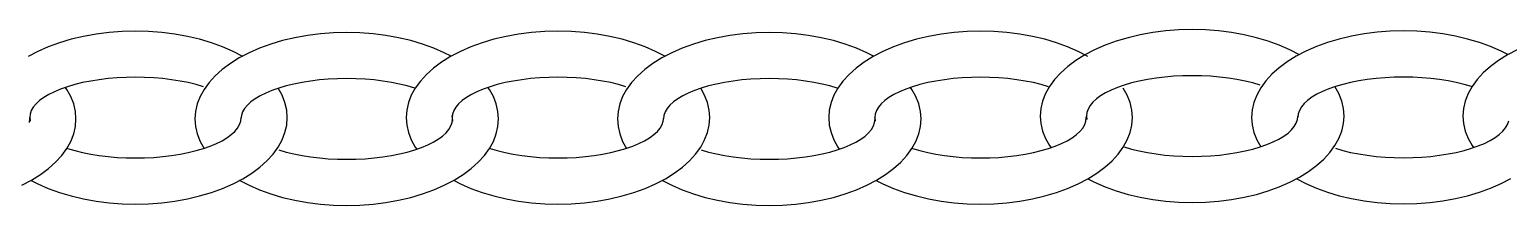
# Model space of a CAD drawing. Extents: x 88 to 321, y 172 to 272.
# Drawn here: x 167.13 to 205.6, y 259.55 to 264.13 of the extents above; entities that cross this region are included whole.
import ezdxf

# ---------------------------------------------------------------- set-up
doc = ezdxf.new("R2010")
doc.units = 0
doc.layers.get('0').update_dxf_attribs({"linetype": 'CONTINUOUS'})

msp = doc.modelspace()

# ---------------------------------------------------------------- linework, layer by layer
at = {"color": 7, "linetype": 'CONTINUOUS'}
for p, q in [((168.534, 263.952), (168.216, 263.877)), ((168.863, 264.011), (168.534, 263.952)), ((169.199, 264.053), (168.863, 264.011)), ((169.541, 264.079), (169.199, 264.053)), ((169.885, 264.087), (169.541, 264.079)), ((170.229, 264.079), (169.885, 264.087)), ((170.571, 264.053), (170.229, 264.079)), ((170.907, 264.011), (170.571, 264.053)), ((171.236, 263.952), (170.907, 264.011)), ((171.554, 263.877), (171.236, 263.952)), ((174.03, 263.916), (173.712, 263.841)), ((174.359, 263.975), (174.03, 263.916)), ((174.695, 264.017), (174.359, 263.975)), ((175.037, 264.043), (174.695, 264.017)), ((175.381, 264.052), (175.037, 264.043)), ((175.725, 264.043), (175.381, 264.052)), ((176.067, 264.017), (175.725, 264.043)), ((176.403, 263.975), (176.067, 264.017)), ((176.732, 263.916), (176.403, 263.975)), ((177.05, 263.841), (176.732, 263.916)), ((179.526, 263.952), (179.207, 263.877)), ((179.854, 264.011), (179.526, 263.952)), ((180.191, 264.053), (179.854, 264.011)), ((180.533, 264.079), (180.191, 264.053)), ((180.877, 264.087), (180.533, 264.079)), ((181.221, 264.079), (180.877, 264.087)), ((181.563, 264.053), (181.221, 264.079)), ((181.899, 264.011), (181.563, 264.053)), ((182.228, 263.952), (181.899, 264.011)), ((182.546, 263.877), (182.228, 263.952)), ((185.022, 263.916), (184.703, 263.841)), ((185.35, 263.975), (185.022, 263.916)), ((185.687, 264.017), (185.35, 263.975)), ((186.028, 264.043), (185.687, 264.017)), ((186.373, 264.052), (186.028, 264.043)), ((186.717, 264.043), (186.373, 264.052)), ((187.059, 264.017), (186.717, 264.043)), ((187.395, 263.975), (187.059, 264.017)), ((187.724, 263.916), (187.395, 263.975)), ((188.042, 263.841), (187.724, 263.916)), ((190.518, 263.952), (190.199, 263.877)), ((190.846, 264.011), (190.518, 263.952)), ((191.183, 264.053), (190.846, 264.011)), ((191.524, 264.079), (191.183, 264.053)), ((191.869, 264.087), (191.524, 264.079)), ((192.213, 264.079), (191.869, 264.087)), ((192.555, 264.053), (192.213, 264.079)), ((192.891, 264.011), (192.555, 264.053)), ((193.22, 263.952), (192.891, 264.011)), ((193.538, 263.877), (193.22, 263.952)), ((195.704, 263.917), (195.398, 263.827)), ((196.022, 263.993), (195.704, 263.917)), ((196.351, 264.052), (196.022, 263.993)), ((196.687, 264.094), (196.351, 264.052)), ((197.029, 264.12), (196.687, 264.094)), ((197.373, 264.128), (197.029, 264.12)), ((197.718, 264.12), (197.373, 264.128)), ((198.059, 264.094), (197.718, 264.12)), ((198.396, 264.052), (198.059, 264.094)), ((198.724, 263.993), (198.396, 264.052)), ((199.043, 263.917), (198.724, 263.993)), ((199.348, 263.827), (199.043, 263.917)), ((201.518, 263.957), (201.2, 263.882)), ((201.847, 264.016), (201.518, 263.957)), ((202.183, 264.058), (201.847, 264.016)), ((202.525, 264.084), (202.183, 264.058)), ((202.869, 264.092), (202.525, 264.084)), ((203.213, 264.084), (202.869, 264.092)), ((203.555, 264.058), (203.213, 264.084)), ((203.892, 264.016), (203.555, 264.058)), ((204.22, 263.957), (203.892, 264.016)), ((204.539, 263.882), (204.22, 263.957)), ((167.346, 263.561), (167.092, 263.428)), ((167.619, 263.68), (167.346, 263.561)), ((167.91, 263.786), (167.619, 263.68)), ((168.216, 263.877), (167.91, 263.786)), ((171.86, 263.786), (171.554, 263.877)), ((172.151, 263.68), (171.86, 263.786)), ((172.424, 263.561), (172.151, 263.68)), ((172.678, 263.428), (172.424, 263.561)), ((172.842, 263.525), (172.588, 263.393)), ((173.115, 263.645), (172.842, 263.525)), ((173.406, 263.75), (173.115, 263.645)), ((173.712, 263.841), (173.406, 263.75)), ((177.356, 263.75), (177.05, 263.841)), ((177.647, 263.645), (177.356, 263.75)), ((177.92, 263.525), (177.647, 263.645)), ((178.095, 263.434), (177.92, 263.525)), ((178.338, 263.561), (178.084, 263.428)), ((178.611, 263.68), (178.338, 263.561)), ((178.902, 263.786), (178.611, 263.68)), ((179.207, 263.877), (178.902, 263.786)), ((182.852, 263.786), (182.546, 263.877)), ((183.142, 263.68), (182.852, 263.786)), ((183.416, 263.561), (183.142, 263.68)), ((183.67, 263.428), (183.416, 263.561)), ((183.834, 263.525), (183.58, 263.393)), ((184.107, 263.645), (183.834, 263.525)), ((184.398, 263.75), (184.107, 263.645)), ((184.703, 263.841), (184.398, 263.75)), ((188.348, 263.75), (188.042, 263.841)), ((188.638, 263.645), (188.348, 263.75)), ((188.912, 263.525), (188.638, 263.645)), ((189.086, 263.434), (188.912, 263.525)), ((189.33, 263.561), (189.076, 263.428)), ((189.603, 263.68), (189.33, 263.561)), ((189.894, 263.786), (189.603, 263.68)), ((190.199, 263.877), (189.894, 263.786)), ((193.844, 263.786), (193.538, 263.877)), ((194.134, 263.68), (193.844, 263.786)), ((194.408, 263.561), (194.134, 263.68)), ((194.662, 263.428), (194.408, 263.561)), ((194.834, 263.602), (194.58, 263.469)), ((195.108, 263.721), (194.834, 263.602)), ((195.398, 263.827), (195.108, 263.721)), ((199.639, 263.721), (199.348, 263.827)), ((199.912, 263.602), (199.639, 263.721)), ((200.166, 263.469), (199.912, 263.602)), ((200.33, 263.566), (200.076, 263.433)), ((200.604, 263.685), (200.33, 263.566)), ((200.894, 263.791), (200.604, 263.685)), ((201.2, 263.882), (200.894, 263.791)), ((204.844, 263.791), (204.539, 263.882)), ((205.135, 263.685), (204.844, 263.791)), ((205.408, 263.566), (205.135, 263.685)), ((205.583, 263.475), (205.408, 263.566)), ((205.826, 263.602), (205.572, 263.469)), ((172.355, 263.248), (172.145, 263.092)), ((172.588, 263.393), (172.355, 263.248)), ((177.641, 263.128), (177.456, 262.962)), ((177.851, 263.284), (177.641, 263.128)), ((178.084, 263.428), (177.851, 263.284)), ((183.347, 263.248), (183.137, 263.092)), ((183.58, 263.393), (183.347, 263.248)), ((188.633, 263.128), (188.448, 262.962)), ((188.843, 263.284), (188.633, 263.128)), ((189.076, 263.428), (188.843, 263.284)), ((194.138, 263.169), (193.953, 263.003)), ((194.347, 263.324), (194.138, 263.169)), ((194.58, 263.469), (194.347, 263.324)), ((199.634, 263.133), (199.448, 262.967)), ((199.843, 263.289), (199.634, 263.133)), ((200.076, 263.433), (199.843, 263.289)), ((205.129, 263.169), (204.944, 263.003)), ((205.339, 263.324), (205.129, 263.169)), ((205.572, 263.469), (205.339, 263.324)), ((168.51, 262.747), (168.308, 262.698)), ((168.723, 262.789), (168.51, 262.747)), ((168.944, 262.824), (168.723, 262.789)), ((169.173, 262.852), (168.944, 262.824)), ((169.407, 262.871), (169.173, 262.852)), ((169.645, 262.883), (169.407, 262.871)), ((169.885, 262.887), (169.645, 262.883)), ((170.125, 262.883), (169.885, 262.887)), ((170.363, 262.871), (170.125, 262.883)), ((170.597, 262.852), (170.363, 262.871)), ((170.826, 262.824), (170.597, 262.852)), ((171.047, 262.789), (170.826, 262.824)), ((171.26, 262.747), (171.047, 262.789)), ((171.462, 262.698), (171.26, 262.747)), ((171.801, 262.752), (171.669, 262.571)), ((171.96, 262.927), (171.801, 262.752)), ((172.145, 263.092), (171.96, 262.927)), ((174.219, 262.753), (174.006, 262.711)), ((174.44, 262.788), (174.219, 262.753)), ((174.669, 262.816), (174.44, 262.788)), ((174.903, 262.836), (174.669, 262.816)), ((175.141, 262.848), (174.903, 262.836)), ((175.381, 262.852), (175.141, 262.848)), ((175.621, 262.848), (175.381, 262.852)), ((175.858, 262.836), (175.621, 262.848)), ((176.093, 262.816), (175.858, 262.836)), ((176.321, 262.788), (176.093, 262.816)), ((176.543, 262.753), (176.321, 262.788)), ((176.756, 262.711), (176.543, 262.753)), ((177.297, 262.788), (177.165, 262.607)), ((177.456, 262.962), (177.297, 262.788)), ((179.502, 262.747), (179.299, 262.698)), ((179.715, 262.789), (179.502, 262.747)), ((179.936, 262.824), (179.715, 262.789)), ((180.165, 262.852), (179.936, 262.824)), ((180.399, 262.871), (180.165, 262.852)), ((180.637, 262.883), (180.399, 262.871)), ((180.877, 262.887), (180.637, 262.883)), ((181.117, 262.883), (180.877, 262.887)), ((181.354, 262.871), (181.117, 262.883)), ((181.589, 262.852), (181.354, 262.871)), ((181.817, 262.824), (181.589, 262.852)), ((182.039, 262.789), (181.817, 262.824)), ((182.252, 262.747), (182.039, 262.789)), ((182.454, 262.698), (182.252, 262.747)), ((182.793, 262.752), (182.661, 262.571)), ((182.952, 262.927), (182.793, 262.752)), ((183.137, 263.092), (182.952, 262.927)), ((185.211, 262.753), (184.998, 262.711)), ((185.432, 262.788), (185.211, 262.753)), ((185.661, 262.816), (185.432, 262.788)), ((185.895, 262.836), (185.661, 262.816)), ((186.133, 262.848), (185.895, 262.836)), ((186.373, 262.852), (186.133, 262.848)), ((186.612, 262.848), (186.373, 262.852)), ((186.85, 262.836), (186.612, 262.848)), ((187.084, 262.816), (186.85, 262.836)), ((187.313, 262.788), (187.084, 262.816)), ((187.535, 262.753), (187.313, 262.788)), ((187.748, 262.711), (187.535, 262.753)), ((188.289, 262.788), (188.157, 262.607)), ((188.448, 262.962), (188.289, 262.788)), ((190.494, 262.747), (190.291, 262.698)), ((190.706, 262.789), (190.494, 262.747)), ((190.928, 262.824), (190.706, 262.789)), ((191.157, 262.852), (190.928, 262.824)), ((191.391, 262.871), (191.157, 262.852)), ((191.629, 262.883), (191.391, 262.871)), ((191.869, 262.887), (191.629, 262.883)), ((192.108, 262.883), (191.869, 262.887)), ((192.346, 262.871), (192.108, 262.883)), ((192.58, 262.852), (192.346, 262.871)), ((192.809, 262.824), (192.58, 262.852)), ((193.031, 262.789), (192.809, 262.824)), ((193.244, 262.747), (193.031, 262.789)), ((193.446, 262.698), (193.244, 262.747)), ((193.793, 262.829), (193.662, 262.648)), ((193.953, 263.003), (193.793, 262.829)), ((195.796, 262.738), (195.606, 262.683)), ((195.998, 262.788), (195.796, 262.738)), ((196.211, 262.83), (195.998, 262.788)), ((196.433, 262.865), (196.211, 262.83)), ((196.662, 262.892), (196.433, 262.865)), ((196.896, 262.912), (196.662, 262.892)), ((197.134, 262.924), (196.896, 262.912)), ((197.373, 262.928), (197.134, 262.924)), ((197.613, 262.924), (197.373, 262.928)), ((197.851, 262.912), (197.613, 262.924)), ((198.085, 262.892), (197.851, 262.912)), ((198.314, 262.865), (198.085, 262.892)), ((198.536, 262.83), (198.314, 262.865)), ((198.748, 262.788), (198.536, 262.83)), ((198.951, 262.738), (198.748, 262.788)), ((199.141, 262.683), (198.951, 262.738)), ((199.289, 262.793), (199.157, 262.612)), ((199.448, 262.967), (199.289, 262.793)), ((201.494, 262.752), (201.292, 262.702)), ((201.707, 262.794), (201.494, 262.752)), ((201.929, 262.829), (201.707, 262.794)), ((202.157, 262.857), (201.929, 262.829)), ((202.392, 262.876), (202.157, 262.857)), ((202.63, 262.888), (202.392, 262.876)), ((202.869, 262.892), (202.63, 262.888)), ((203.109, 262.888), (202.869, 262.892)), ((203.347, 262.876), (203.109, 262.888)), ((203.581, 262.857), (203.347, 262.876)), ((203.81, 262.829), (203.581, 262.857)), ((204.031, 262.794), (203.81, 262.829)), ((204.244, 262.752), (204.031, 262.794)), ((204.447, 262.702), (204.244, 262.752)), ((204.785, 262.829), (204.653, 262.648)), ((204.944, 263.003), (204.785, 262.829)), ((167.503, 262.362), (167.393, 262.281)), ((167.632, 262.44), (167.503, 262.362)), ((167.778, 262.512), (167.632, 262.44)), ((167.94, 262.58), (167.778, 262.512)), ((168.117, 262.642), (167.94, 262.58)), ((168.101, 262.571), (168.063, 262.623)), ((168.205, 262.384), (168.101, 262.571)), ((168.308, 262.698), (168.117, 262.642)), ((168.279, 262.192), (168.205, 262.384)), ((171.653, 262.642), (171.462, 262.698)), ((171.566, 262.384), (171.491, 262.192)), ((171.669, 262.571), (171.566, 262.384)), ((173.128, 262.404), (172.999, 262.327)), ((173.274, 262.476), (173.128, 262.404)), ((173.436, 262.544), (173.274, 262.476)), ((173.613, 262.606), (173.436, 262.544)), ((173.7, 262.42), (173.597, 262.607)), ((173.804, 262.662), (173.613, 262.606)), ((173.775, 262.228), (173.7, 262.42)), ((174.006, 262.711), (173.804, 262.662)), ((176.958, 262.662), (176.756, 262.711)), ((177.149, 262.606), (176.958, 262.662)), ((177.061, 262.42), (176.987, 262.228)), ((177.165, 262.607), (177.061, 262.42)), ((177.162, 262.601), (177.149, 262.606)), ((178.495, 262.362), (178.384, 262.281)), ((178.624, 262.44), (178.495, 262.362)), ((178.77, 262.512), (178.624, 262.44)), ((178.932, 262.58), (178.77, 262.512)), ((179.109, 262.642), (178.932, 262.58)), ((179.093, 262.571), (179.055, 262.623)), ((179.196, 262.384), (179.093, 262.571)), ((179.299, 262.698), (179.109, 262.642)), ((179.271, 262.192), (179.196, 262.384)), ((182.644, 262.642), (182.454, 262.698)), ((182.557, 262.384), (182.483, 262.192)), ((182.661, 262.571), (182.557, 262.384)), ((184.12, 262.404), (183.991, 262.327)), ((184.266, 262.476), (184.12, 262.404)), ((184.428, 262.544), (184.266, 262.476)), ((184.605, 262.606), (184.428, 262.544)), ((184.692, 262.42), (184.589, 262.607)), ((184.795, 262.662), (184.605, 262.606)), ((184.767, 262.228), (184.692, 262.42)), ((184.998, 262.711), (184.795, 262.662)), ((187.95, 262.662), (187.748, 262.711)), ((188.14, 262.606), (187.95, 262.662)), ((188.053, 262.42), (187.979, 262.228)), ((188.157, 262.607), (188.053, 262.42)), ((189.487, 262.362), (189.376, 262.281)), ((189.616, 262.44), (189.487, 262.362)), ((189.762, 262.512), (189.616, 262.44)), ((189.924, 262.58), (189.762, 262.512)), ((190.101, 262.642), (189.924, 262.58)), ((190.085, 262.571), (190.047, 262.623)), ((190.188, 262.384), (190.085, 262.571)), ((190.291, 262.698), (190.101, 262.642)), ((190.263, 262.192), (190.188, 262.384)), ((193.636, 262.642), (193.446, 262.698)), ((193.558, 262.461), (193.483, 262.269)), ((193.662, 262.648), (193.558, 262.461)), ((194.992, 262.403), (194.881, 262.322)), ((195.121, 262.48), (194.992, 262.403)), ((195.267, 262.553), (195.121, 262.48)), ((195.429, 262.621), (195.267, 262.553)), ((195.606, 262.683), (195.429, 262.621)), ((195.684, 262.42), (195.58, 262.607)), ((195.759, 262.228), (195.684, 262.42)), ((199.054, 262.425), (198.979, 262.233)), ((199.157, 262.612), (199.054, 262.425)), ((200.488, 262.367), (200.377, 262.286)), ((200.617, 262.445), (200.488, 262.367)), ((200.763, 262.517), (200.617, 262.445)), ((200.925, 262.585), (200.763, 262.517)), ((201.102, 262.647), (200.925, 262.585)), ((201.189, 262.461), (201.085, 262.648)), ((201.292, 262.702), (201.102, 262.647)), ((201.263, 262.269), (201.189, 262.461)), ((204.637, 262.647), (204.447, 262.702)), ((204.55, 262.461), (204.475, 262.269)), ((204.653, 262.648), (204.55, 262.461)), ((204.65, 262.642), (204.637, 262.647)), ((167.177, 262.02), (167.145, 261.929)), ((167.229, 262.109), (167.177, 262.02)), ((167.301, 262.197), (167.229, 262.109)), ((167.393, 262.281), (167.301, 262.197)), ((168.324, 261.998), (168.279, 262.192)), ((168.339, 261.802), (168.324, 261.998)), ((171.446, 261.998), (171.431, 261.802)), ((171.491, 262.192), (171.446, 261.998)), ((172.673, 261.984), (172.641, 261.893)), ((172.725, 262.073), (172.673, 261.984)), ((172.797, 262.161), (172.725, 262.073)), ((172.889, 262.245), (172.797, 262.161)), ((172.999, 262.327), (172.889, 262.245)), ((173.82, 262.034), (173.775, 262.228)), ((173.835, 261.837), (173.82, 262.034)), ((176.942, 262.034), (176.927, 261.837)), ((176.987, 262.228), (176.942, 262.034)), ((178.169, 262.02), (178.137, 261.929)), ((178.221, 262.109), (178.169, 262.02)), ((178.293, 262.197), (178.221, 262.109)), ((178.384, 262.281), (178.293, 262.197)), ((179.316, 261.998), (179.271, 262.192)), ((179.331, 261.802), (179.316, 261.998)), ((182.438, 261.998), (182.423, 261.802)), ((182.483, 262.192), (182.438, 261.998)), ((183.665, 261.984), (183.633, 261.893)), ((183.716, 262.073), (183.665, 261.984)), ((183.789, 262.161), (183.716, 262.073)), ((183.88, 262.245), (183.789, 262.161)), ((183.991, 262.327), (183.88, 262.245)), ((184.812, 262.034), (184.767, 262.228)), ((184.827, 261.837), (184.812, 262.034)), ((187.934, 262.034), (187.919, 261.837)), ((187.979, 262.228), (187.934, 262.034)), ((189.16, 262.02), (189.129, 261.929)), ((189.212, 262.109), (189.16, 262.02)), ((189.284, 262.197), (189.212, 262.109)), ((189.376, 262.281), (189.284, 262.197)), ((190.308, 261.998), (190.263, 262.192)), ((190.323, 261.802), (190.308, 261.998)), ((193.438, 262.074), (193.423, 261.878)), ((193.483, 262.269), (193.438, 262.074)), ((194.634, 261.97), (194.623, 261.878)), ((194.665, 262.061), (194.634, 261.97)), ((194.717, 262.15), (194.665, 262.061)), ((194.789, 262.237), (194.717, 262.15)), ((194.881, 262.322), (194.789, 262.237)), ((195.804, 262.034), (195.759, 262.228)), ((195.819, 261.837), (195.804, 262.034)), ((198.934, 262.038), (198.919, 261.842)), ((198.979, 262.233), (198.934, 262.038)), ((200.161, 262.025), (200.13, 261.934)), ((200.213, 262.114), (200.161, 262.025)), ((200.285, 262.202), (200.213, 262.114)), ((200.377, 262.286), (200.285, 262.202)), ((201.308, 262.074), (201.263, 262.269)), ((201.323, 261.878), (201.308, 262.074)), ((204.43, 262.074), (204.415, 261.878)), ((204.475, 262.269), (204.43, 262.074)), ((167.129, 261.71), (167.139, 261.802)), ((167.145, 261.929), (167.135, 261.837)), ((167.135, 261.837), (167.145, 261.746)), ((167.139, 261.802), (167.135, 261.837)), ((168.279, 261.411), (168.324, 261.605)), ((168.324, 261.605), (168.339, 261.802)), ((171.431, 261.802), (171.446, 261.605)), ((171.446, 261.605), (171.491, 261.411)), ((172.541, 261.566), (172.593, 261.655)), ((172.593, 261.655), (172.625, 261.746)), ((172.625, 261.746), (172.635, 261.837)), ((172.641, 261.893), (172.631, 261.802)), ((173.775, 261.447), (173.82, 261.641)), ((173.82, 261.641), (173.835, 261.837)), ((176.927, 261.837), (176.942, 261.641)), ((176.942, 261.641), (176.987, 261.447)), ((178.037, 261.53), (178.089, 261.619)), ((178.089, 261.619), (178.12, 261.71)), ((178.131, 261.802), (178.12, 261.893)), ((178.12, 261.71), (178.131, 261.802)), ((178.137, 261.929), (178.127, 261.837)), ((178.127, 261.837), (178.137, 261.746)), ((179.271, 261.411), (179.316, 261.605)), ((179.316, 261.605), (179.331, 261.802)), ((182.423, 261.802), (182.438, 261.605)), ((182.438, 261.605), (182.483, 261.411)), ((183.533, 261.566), (183.585, 261.655)), ((183.585, 261.655), (183.616, 261.746)), ((183.616, 261.746), (183.627, 261.837)), ((183.633, 261.893), (183.623, 261.802)), ((184.767, 261.447), (184.812, 261.641)), ((184.812, 261.641), (184.827, 261.837)), ((187.919, 261.837), (187.934, 261.641)), ((187.934, 261.641), (187.979, 261.447)), ((189.029, 261.53), (189.081, 261.619)), ((189.081, 261.619), (189.112, 261.71)), ((189.112, 261.71), (189.123, 261.802)), ((189.129, 261.929), (189.119, 261.837)), ((189.119, 261.837), (189.129, 261.746)), ((189.123, 261.802), (189.119, 261.837)), ((190.263, 261.411), (190.308, 261.605)), ((190.308, 261.605), (190.323, 261.802)), ((193.423, 261.878), (193.438, 261.682)), ((193.438, 261.682), (193.483, 261.488)), ((194.525, 261.566), (194.577, 261.655)), ((194.577, 261.655), (194.608, 261.746)), ((194.608, 261.746), (194.619, 261.837)), ((194.625, 261.893), (194.615, 261.802)), ((194.623, 261.878), (194.634, 261.787)), ((194.627, 261.842), (194.623, 261.878)), ((195.759, 261.447), (195.804, 261.641)), ((195.804, 261.641), (195.819, 261.837)), ((198.919, 261.842), (198.934, 261.646)), ((198.934, 261.646), (198.979, 261.452)), ((199.957, 261.519), (200.03, 261.606)), ((200.03, 261.606), (200.082, 261.696)), ((200.082, 261.696), (200.113, 261.787)), ((200.113, 261.787), (200.123, 261.878)), ((200.13, 261.934), (200.119, 261.842)), ((201.263, 261.488), (201.308, 261.682)), ((201.308, 261.682), (201.323, 261.878)), ((204.415, 261.878), (204.43, 261.682)), ((204.43, 261.682), (204.475, 261.488)), ((205.526, 261.571), (205.577, 261.66)), ((205.577, 261.66), (205.609, 261.751)), ((168.101, 261.032), (168.205, 261.219)), ((168.205, 261.219), (168.279, 261.411)), ((171.491, 261.411), (171.566, 261.219)), ((171.566, 261.219), (171.669, 261.032)), ((171.992, 261.162), (172.138, 261.235)), ((172.138, 261.235), (172.267, 261.312)), ((172.267, 261.312), (172.377, 261.394)), ((172.377, 261.394), (172.469, 261.478)), ((172.469, 261.478), (172.541, 261.566)), ((173.597, 261.068), (173.7, 261.255)), ((173.7, 261.255), (173.775, 261.447)), ((176.987, 261.447), (177.061, 261.255)), ((177.061, 261.255), (177.165, 261.068)), ((177.488, 261.127), (177.634, 261.199)), ((177.634, 261.199), (177.762, 261.277)), ((177.762, 261.277), (177.873, 261.358)), ((177.873, 261.358), (177.965, 261.442)), ((177.965, 261.442), (178.037, 261.53)), ((179.093, 261.032), (179.196, 261.219)), ((179.196, 261.219), (179.271, 261.411)), ((182.483, 261.411), (182.557, 261.219)), ((182.557, 261.219), (182.661, 261.032)), ((182.983, 261.162), (183.129, 261.235)), ((183.129, 261.235), (183.258, 261.312)), ((183.258, 261.312), (183.369, 261.394)), ((183.369, 261.394), (183.461, 261.478)), ((183.461, 261.478), (183.533, 261.566)), ((184.589, 261.068), (184.692, 261.255)), ((184.692, 261.255), (184.767, 261.447)), ((187.979, 261.447), (188.053, 261.255)), ((188.053, 261.255), (188.157, 261.068)), ((188.479, 261.127), (188.625, 261.199)), ((188.625, 261.199), (188.754, 261.277)), ((188.754, 261.277), (188.865, 261.358)), ((188.865, 261.358), (188.957, 261.442)), ((188.957, 261.442), (189.029, 261.53)), ((190.085, 261.032), (190.188, 261.219)), ((190.188, 261.219), (190.263, 261.411)), ((193.483, 261.488), (193.558, 261.296)), ((193.558, 261.296), (193.662, 261.109)), ((193.975, 261.162), (194.121, 261.235)), ((194.121, 261.235), (194.25, 261.312)), ((194.25, 261.312), (194.361, 261.394)), ((194.361, 261.394), (194.453, 261.478)), ((194.453, 261.478), (194.525, 261.566)), ((195.58, 261.068), (195.684, 261.255)), ((195.684, 261.255), (195.759, 261.447)), ((198.979, 261.452), (199.054, 261.26)), ((199.054, 261.26), (199.157, 261.073)), ((199.318, 261.136), (199.48, 261.203)), ((199.48, 261.203), (199.626, 261.276)), ((199.626, 261.276), (199.755, 261.353)), ((199.755, 261.353), (199.866, 261.434)), ((199.866, 261.434), (199.957, 261.519)), ((201.085, 261.109), (201.189, 261.296)), ((201.189, 261.296), (201.263, 261.488)), ((204.475, 261.488), (204.55, 261.296)), ((204.55, 261.296), (204.653, 261.109)), ((204.976, 261.167), (205.122, 261.24)), ((205.122, 261.24), (205.251, 261.317)), ((205.251, 261.317), (205.362, 261.399)), ((205.362, 261.399), (205.453, 261.483)), ((205.453, 261.483), (205.526, 261.571)), ((167.81, 260.677), (167.969, 260.851)), ((167.969, 260.851), (168.101, 261.032)), ((168.117, 261.033), (168.308, 260.977)), ((168.308, 260.977), (168.51, 260.928)), ((168.51, 260.928), (168.723, 260.886)), ((168.723, 260.886), (168.944, 260.851)), ((168.944, 260.851), (169.173, 260.823)), ((169.173, 260.823), (169.407, 260.803)), ((170.363, 260.803), (170.597, 260.823)), ((170.597, 260.823), (170.826, 260.851)), ((170.826, 260.851), (171.047, 260.886)), ((171.047, 260.886), (171.26, 260.928)), ((171.26, 260.928), (171.462, 260.977)), ((171.462, 260.977), (171.653, 261.033)), ((171.653, 261.033), (171.83, 261.095)), ((171.83, 261.095), (171.992, 261.162)), ((173.306, 260.712), (173.465, 260.887)), ((173.465, 260.887), (173.597, 261.068)), ((173.613, 260.997), (173.804, 260.941)), ((173.804, 260.941), (174.006, 260.892)), ((174.006, 260.892), (174.219, 260.85)), ((174.219, 260.85), (174.44, 260.815)), ((174.44, 260.815), (174.669, 260.787)), ((176.093, 260.787), (176.321, 260.815)), ((176.321, 260.815), (176.543, 260.85)), ((176.543, 260.85), (176.756, 260.892)), ((176.756, 260.892), (176.958, 260.941)), ((176.958, 260.941), (177.149, 260.997)), ((177.149, 260.997), (177.325, 261.059)), ((177.165, 261.068), (177.203, 261.016)), ((177.325, 261.059), (177.488, 261.127)), ((178.802, 260.677), (178.961, 260.851)), ((178.961, 260.851), (179.093, 261.032)), ((179.109, 261.033), (179.299, 260.977)), ((179.299, 260.977), (179.502, 260.928)), ((179.502, 260.928), (179.715, 260.886)), ((179.715, 260.886), (179.936, 260.851)), ((179.936, 260.851), (180.165, 260.823)), ((180.165, 260.823), (180.399, 260.803)), ((181.354, 260.803), (181.589, 260.823)), ((181.589, 260.823), (181.817, 260.851)), ((181.817, 260.851), (182.039, 260.886)), ((182.039, 260.886), (182.252, 260.928)), ((182.252, 260.928), (182.454, 260.977)), ((182.454, 260.977), (182.644, 261.033)), ((182.644, 261.033), (182.821, 261.095)), ((182.821, 261.095), (182.983, 261.162)), ((184.298, 260.712), (184.457, 260.887)), ((184.457, 260.887), (184.589, 261.068)), ((184.605, 260.997), (184.795, 260.941)), ((184.795, 260.941), (184.998, 260.892)), ((184.998, 260.892), (185.211, 260.85)), ((185.211, 260.85), (185.432, 260.815)), ((185.432, 260.815), (185.661, 260.787)), ((187.084, 260.787), (187.313, 260.815)), ((187.313, 260.815), (187.535, 260.85)), ((187.535, 260.85), (187.748, 260.892)), ((187.748, 260.892), (187.95, 260.941)), ((187.95, 260.941), (188.14, 260.997)), ((188.14, 260.997), (188.317, 261.059)), ((188.157, 261.068), (188.194, 261.016)), ((188.317, 261.059), (188.479, 261.127)), ((189.794, 260.677), (189.953, 260.851)), ((189.953, 260.851), (190.085, 261.032)), ((190.101, 261.033), (190.291, 260.977)), ((190.291, 260.977), (190.494, 260.928)), ((190.494, 260.928), (190.706, 260.886)), ((190.706, 260.886), (190.928, 260.851)), ((190.928, 260.851), (191.157, 260.823)), ((191.157, 260.823), (191.391, 260.803)), ((192.346, 260.803), (192.58, 260.823)), ((192.58, 260.823), (192.809, 260.851)), ((192.809, 260.851), (193.031, 260.886)), ((193.031, 260.886), (193.244, 260.928)), ((193.244, 260.928), (193.446, 260.977)), ((193.446, 260.977), (193.636, 261.033)), ((193.636, 261.033), (193.813, 261.095)), ((193.662, 261.109), (193.699, 261.057)), ((193.813, 261.095), (193.975, 261.162)), ((195.289, 260.712), (195.449, 260.887)), ((195.449, 260.887), (195.58, 261.068)), ((195.606, 261.074), (195.796, 261.018)), ((195.796, 261.018), (195.998, 260.969)), ((195.998, 260.969), (196.211, 260.927)), ((196.211, 260.927), (196.433, 260.892)), ((196.433, 260.892), (196.662, 260.864)), ((196.662, 260.864), (196.896, 260.844)), ((196.896, 260.844), (197.134, 260.832)), ((197.134, 260.832), (197.373, 260.828)), ((197.373, 260.828), (197.613, 260.832)), ((197.613, 260.832), (197.851, 260.844)), ((197.851, 260.844), (198.085, 260.864)), ((198.085, 260.864), (198.314, 260.892)), ((198.314, 260.892), (198.536, 260.927)), ((198.536, 260.927), (198.748, 260.969)), ((198.748, 260.969), (198.951, 261.018)), ((198.951, 261.018), (199.141, 261.074)), ((199.141, 261.074), (199.318, 261.136)), ((200.794, 260.753), (200.953, 260.927)), ((200.953, 260.927), (201.085, 261.109)), ((201.102, 261.038), (201.292, 260.982)), ((201.292, 260.982), (201.494, 260.933)), ((201.494, 260.933), (201.707, 260.891)), ((201.707, 260.891), (201.929, 260.856)), ((201.929, 260.856), (202.157, 260.828)), ((202.157, 260.828), (202.392, 260.808)), ((203.347, 260.808), (203.581, 260.828)), ((203.581, 260.828), (203.81, 260.856)), ((203.81, 260.856), (204.031, 260.891)), ((204.031, 260.891), (204.244, 260.933)), ((204.244, 260.933), (204.447, 260.982)), ((204.447, 260.982), (204.637, 261.038)), ((204.637, 261.038), (204.814, 261.1)), ((204.653, 261.109), (204.691, 261.057)), ((204.814, 261.1), (204.976, 261.167)), ((167.415, 260.355), (167.625, 260.511)), ((167.625, 260.511), (167.81, 260.677)), ((169.407, 260.803), (169.645, 260.791)), ((169.645, 260.791), (169.885, 260.787)), ((169.885, 260.787), (170.125, 260.791)), ((170.125, 260.791), (170.363, 260.803)), ((172.911, 260.391), (173.121, 260.547)), ((173.121, 260.547), (173.306, 260.712)), ((174.669, 260.787), (174.903, 260.768)), ((174.903, 260.768), (175.141, 260.756)), ((175.141, 260.756), (175.381, 260.752)), ((175.381, 260.752), (175.621, 260.756)), ((175.621, 260.756), (175.858, 260.768)), ((175.858, 260.768), (176.093, 260.787)), ((178.407, 260.355), (178.617, 260.511)), ((178.617, 260.511), (178.802, 260.677)), ((180.399, 260.803), (180.637, 260.791)), ((180.637, 260.791), (180.877, 260.787)), ((180.877, 260.787), (181.117, 260.791)), ((181.117, 260.791), (181.354, 260.803)), ((183.903, 260.391), (184.112, 260.547)), ((184.112, 260.547), (184.298, 260.712)), ((185.661, 260.787), (185.895, 260.768)), ((185.895, 260.768), (186.133, 260.756)), ((186.133, 260.756), (186.373, 260.752)), ((186.373, 260.752), (186.612, 260.756)), ((186.612, 260.756), (186.85, 260.768)), ((186.85, 260.768), (187.084, 260.787)), ((189.399, 260.355), (189.608, 260.511)), ((189.608, 260.511), (189.794, 260.677)), ((191.391, 260.803), (191.629, 260.791)), ((191.629, 260.791), (191.869, 260.787)), ((191.869, 260.787), (192.108, 260.791)), ((192.108, 260.791), (192.346, 260.803)), ((194.895, 260.391), (195.104, 260.547)), ((195.104, 260.547), (195.289, 260.712)), ((200.166, 260.287), (200.399, 260.432)), ((200.399, 260.432), (200.609, 260.588)), ((200.609, 260.588), (200.794, 260.753)), ((202.392, 260.808), (202.63, 260.796)), ((202.63, 260.796), (202.869, 260.792)), ((202.869, 260.792), (203.109, 260.796)), ((203.109, 260.796), (203.347, 260.808)), ((166.928, 260.078), (167.182, 260.211)), ((167.172, 260.204), (167.346, 260.114)), ((167.182, 260.211), (167.415, 260.355)), ((167.346, 260.114), (167.619, 259.994)), ((172.151, 259.994), (172.424, 260.114)), ((172.424, 260.114), (172.678, 260.246)), ((172.588, 260.211), (172.842, 260.078)), ((172.678, 260.246), (172.911, 260.391)), ((172.842, 260.078), (173.115, 259.958)), ((177.647, 259.958), (177.92, 260.078)), ((177.92, 260.078), (178.174, 260.211)), ((178.163, 260.205), (178.338, 260.114)), ((178.174, 260.211), (178.407, 260.355)), ((178.338, 260.114), (178.611, 259.994)), ((183.142, 259.994), (183.416, 260.114)), ((183.416, 260.114), (183.67, 260.246)), ((183.58, 260.211), (183.834, 260.078)), ((183.67, 260.246), (183.903, 260.391)), ((183.834, 260.078), (184.107, 259.958)), ((188.638, 259.958), (188.912, 260.078)), ((188.912, 260.078), (189.166, 260.211)), ((189.156, 260.204), (189.33, 260.114)), ((189.166, 260.211), (189.399, 260.355)), ((189.33, 260.114), (189.603, 259.994)), ((194.134, 259.994), (194.408, 260.114)), ((194.408, 260.114), (194.662, 260.246)), ((194.661, 260.245), (194.834, 260.155)), ((194.662, 260.246), (194.895, 260.391)), ((194.834, 260.155), (195.108, 260.035)), ((199.639, 260.035), (199.912, 260.155)), ((199.912, 260.155), (200.166, 260.287)), ((200.076, 260.251), (200.33, 260.119)), ((200.33, 260.119), (200.604, 259.999)), ((205.135, 259.999), (205.408, 260.119)), ((205.408, 260.119), (205.662, 260.251)), ((167.619, 259.994), (167.91, 259.889)), ((167.91, 259.889), (168.216, 259.798)), ((168.216, 259.798), (168.534, 259.723)), ((168.534, 259.723), (168.863, 259.664)), ((168.863, 259.664), (169.199, 259.622)), ((170.571, 259.622), (170.907, 259.664)), ((170.907, 259.664), (171.236, 259.723)), ((171.236, 259.723), (171.554, 259.798)), ((171.554, 259.798), (171.86, 259.889)), ((171.86, 259.889), (172.151, 259.994)), ((173.115, 259.958), (173.406, 259.853)), ((173.406, 259.853), (173.712, 259.762)), ((173.712, 259.762), (174.03, 259.687)), ((174.03, 259.687), (174.359, 259.628)), ((176.403, 259.628), (176.732, 259.687)), ((176.732, 259.687), (177.05, 259.762)), ((177.05, 259.762), (177.356, 259.853)), ((177.356, 259.853), (177.647, 259.958)), ((178.611, 259.994), (178.902, 259.889)), ((178.902, 259.889), (179.207, 259.798)), ((179.207, 259.798), (179.526, 259.723)), ((179.526, 259.723), (179.854, 259.664)), ((179.854, 259.664), (180.191, 259.622)), ((181.563, 259.622), (181.899, 259.664)), ((181.899, 259.664), (182.228, 259.723)), ((182.228, 259.723), (182.546, 259.798)), ((182.546, 259.798), (182.852, 259.889)), ((182.852, 259.889), (183.142, 259.994)), ((184.107, 259.958), (184.398, 259.853)), ((184.398, 259.853), (184.703, 259.762)), ((184.703, 259.762), (185.022, 259.687)), ((185.022, 259.687), (185.35, 259.628)), ((187.395, 259.628), (187.724, 259.687)), ((187.724, 259.687), (188.042, 259.762)), ((188.042, 259.762), (188.348, 259.853)), ((188.348, 259.853), (188.638, 259.958)), ((189.603, 259.994), (189.894, 259.889)), ((189.894, 259.889), (190.199, 259.798)), ((190.199, 259.798), (190.518, 259.723)), ((190.518, 259.723), (190.846, 259.664)), ((190.846, 259.664), (191.183, 259.622)), ((192.555, 259.622), (192.891, 259.664)), ((192.891, 259.664), (193.22, 259.723)), ((193.22, 259.723), (193.538, 259.798)), ((193.538, 259.798), (193.844, 259.889)), ((193.844, 259.889), (194.134, 259.994)), ((195.108, 260.035), (195.398, 259.93)), ((195.398, 259.93), (195.704, 259.839)), ((195.704, 259.839), (196.022, 259.764)), ((196.022, 259.764), (196.351, 259.705)), ((196.351, 259.705), (196.687, 259.662)), ((196.687, 259.662), (197.029, 259.637)), ((197.718, 259.637), (198.059, 259.662)), ((198.059, 259.662), (198.396, 259.705)), ((198.396, 259.705), (198.724, 259.764)), ((198.724, 259.764), (199.043, 259.839)), ((199.043, 259.839), (199.348, 259.93)), ((199.348, 259.93), (199.639, 260.035)), ((200.604, 259.999), (200.894, 259.894)), ((200.894, 259.894), (201.2, 259.803)), ((201.2, 259.803), (201.518, 259.728)), ((201.518, 259.728), (201.847, 259.669)), ((201.847, 259.669), (202.183, 259.627)), ((203.555, 259.627), (203.892, 259.669)), ((203.892, 259.669), (204.22, 259.728)), ((204.22, 259.728), (204.539, 259.803)), ((204.539, 259.803), (204.844, 259.894)), ((204.844, 259.894), (205.135, 259.999)), ((169.199, 259.622), (169.541, 259.596)), ((169.541, 259.596), (169.885, 259.587)), ((169.885, 259.587), (170.229, 259.596)), ((170.229, 259.596), (170.571, 259.622)), ((174.359, 259.628), (174.695, 259.586)), ((174.695, 259.586), (175.037, 259.56)), ((175.037, 259.56), (175.381, 259.552)), ((175.381, 259.552), (175.725, 259.56)), ((175.725, 259.56), (176.067, 259.586)), ((176.067, 259.586), (176.403, 259.628)), ((180.191, 259.622), (180.533, 259.596)), ((180.533, 259.596), (180.877, 259.587)), ((180.877, 259.587), (181.221, 259.596)), ((181.221, 259.596), (181.563, 259.622)), ((185.35, 259.628), (185.687, 259.586)), ((185.687, 259.586), (186.028, 259.56)), ((186.028, 259.56), (186.373, 259.552)), ((186.373, 259.552), (186.717, 259.56)), ((186.717, 259.56), (187.059, 259.586)), ((187.059, 259.586), (187.395, 259.628)), ((191.183, 259.622), (191.524, 259.596)), ((191.524, 259.596), (191.869, 259.587)), ((191.869, 259.587), (192.213, 259.596)), ((192.213, 259.596), (192.555, 259.622)), ((197.029, 259.637), (197.373, 259.628)), ((197.373, 259.628), (197.718, 259.637)), ((202.183, 259.627), (202.525, 259.601)), ((202.525, 259.601), (202.869, 259.592)), ((202.869, 259.592), (203.213, 259.601)), ((203.213, 259.601), (203.555, 259.627))]:
    msp.add_line(p, q, dxfattribs=at)

doc.saveas('drawing.dxf')
